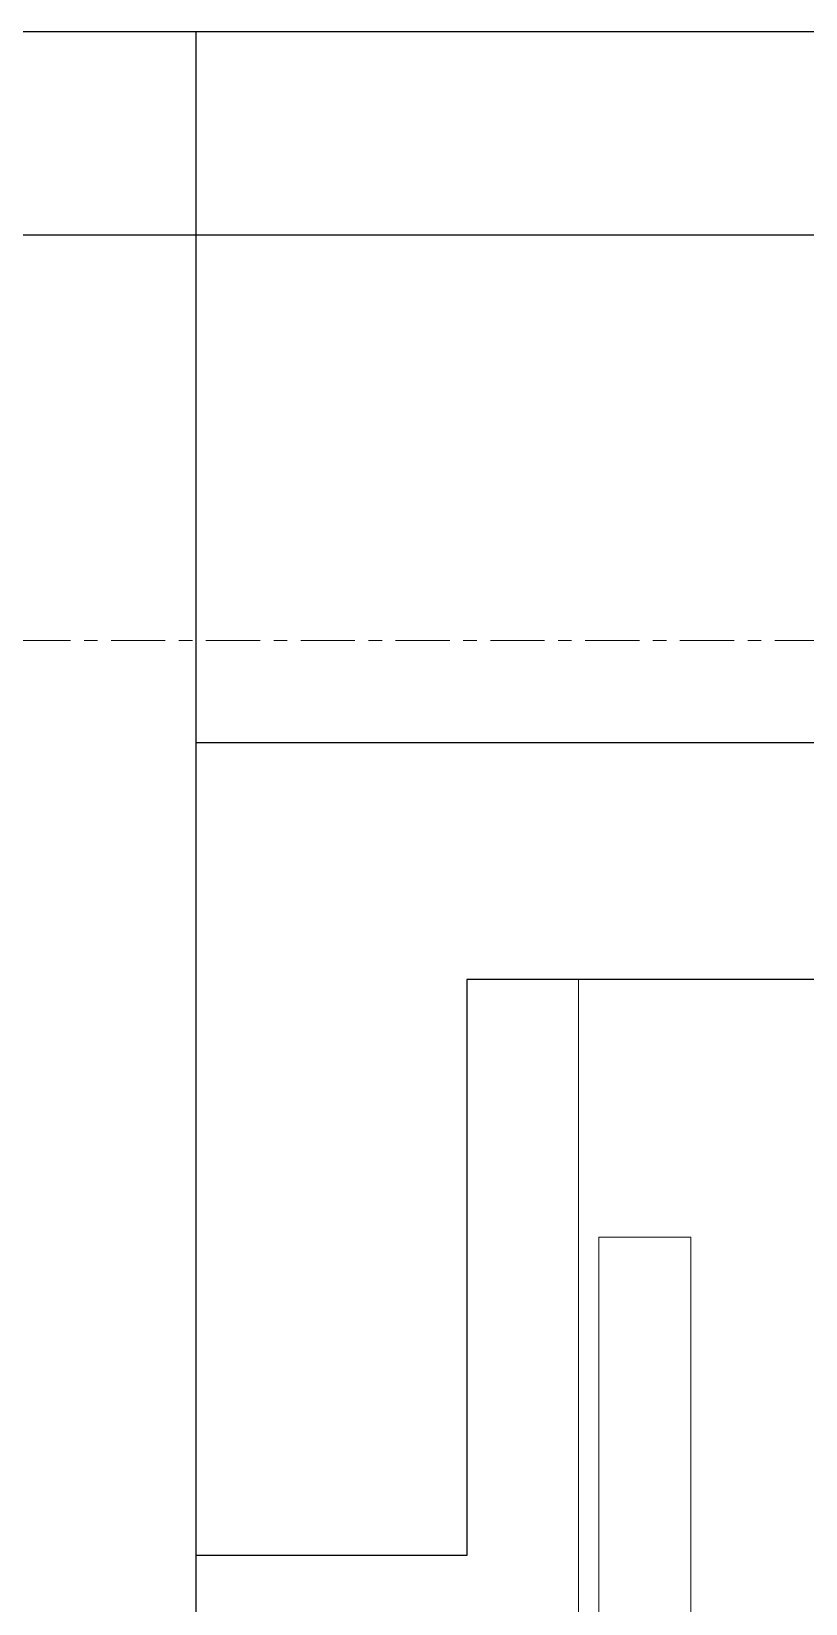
# Model space of a CAD drawing. Extents: x -15449 to 568150, y -1239737 to 53667.
# Drawn here: x 522421 to 523564, y -121956 to -119636 of the extents above; entities that cross this region are included whole.
import ezdxf

# ---------------------------------------------------------------- set-up
doc = ezdxf.new("R2010")
doc.units = 0
doc.header["$LTSCALE"] = 8
doc.linetypes.add('IDA - Grid Line', pattern=[3500, 2000, -500, 500, -500])
doc.layers.get('0').update_dxf_attribs({"color": 1, "linetype": 'CONTINUOUS'})
doc.layers.add('000_CTCI_CSA', color=7, linetype='CONTINUOUS')
doc.layers.add('A-_WALLSTRU_E-', color=7, linetype='CONTINUOUS')
doc.layers.add('A-_ANOTGRID_E', color=7, linetype='CONTINUOUS', lineweight=9)
doc.layers.add('A-_LIFT----_E', color=7, linetype='CONTINUOUS', lineweight=9)

# ---------------------------------------------------------------- blocks, each defined once
blk = doc.blocks.new('column grid')
at = {"layer": 'A-_ANOTGRID_E', "color": 8, "linetype": 'IDA - Grid Line', "ltscale": 0.005, "true_color": 0x808080}
blk.add_line((29680.4, -71238.8, 0), (-104784.6, -71238.8, 0), dxfattribs=at)
blk = doc.blocks.new('CTCI_Building Footprint and Grid')
at = {"layer": '000_CTCI_CSA', "color": 252}
for p, q in [((1986896.6, -936372.6, 0), (1996496.6, -936372.6, 0)), ((1986596.6, -936672.6, 0), (1996196.6, -936672.6, 0))]:
    blk.add_line(p, q, dxfattribs=at)
at = {"layer": 'A-_LIFT----_E', "color": 252, "lineweight": 18}
blk.add_line((1991061.6, -937772.2, 0), (1991061.6, -942572.2, 0), dxfattribs=at)
at = {"layer": 'A-_LIFT----_E', "color": 252, "elevation": 0, "flags": 128}
blk.add_lwpolyline([(1991227.6, -938152.2), (1991091.6, -938152.2), (1991091.6, -942292.2), (1991227.6, -942292.2)], close=True, dxfattribs=at)
at = {"layer": 'A-_WALLSTRU_E-', "color": 252, "elevation": 0, "flags": 128}
blk.add_lwpolyline([(1991421.6, -937772.2), (1990896.6, -937772.2), (1990896.6, -938622.2), (1990496.8, -938622.2), (1990496.8, -937422.2), (1996496.6, -937422.2), (1996496.6, -942872.1)], dxfattribs=at)
at = {"color": 252}
blk.add_blockref('column grid', (1987651, -866033, 0), dxfattribs=at)

msp = doc.modelspace()

# ---------------------------------------------------------------- linework, layer by layer
at = {"color": 8, "true_color": 0x808080, "elevation": 0}
msp.add_lwpolyline([(522663.8101, -131635.7181), (516963.665, -131635.7181), (516963.665, -119635.5634), (522663.8101, -119635.5634)], close=True, dxfattribs=at)

# ---------------------------------------------------------------- block references
at = {"layer": '000_CTCI_CSA', "color": 2}
msp.add_blockref('CTCI_Building Footprint and Grid', (-1467832.5298, 816737), dxfattribs=at)

doc.saveas('drawing.dxf')
